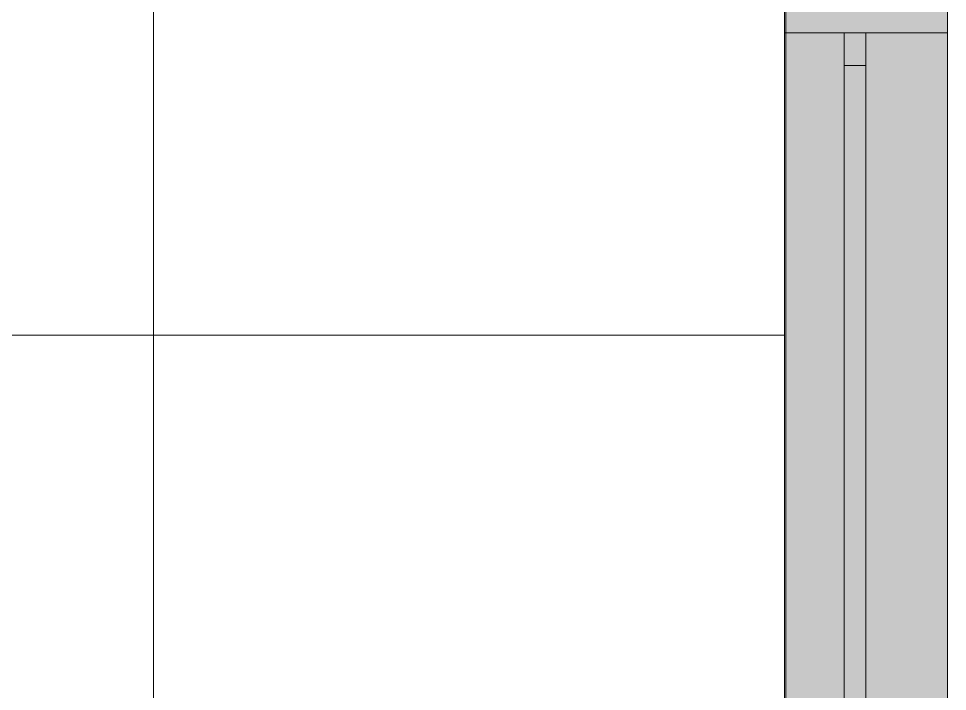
# Model space of a CAD drawing. Header units: metres. Extents: x 149 to 429, y -3 to 162.
# Drawn here: x 372.459 to 373.313, y 82.36 to 82.979 of the extents above; entities that cross this region are included whole.
import ezdxf

# ---------------------------------------------------------------- set-up
doc = ezdxf.new("R2010")
doc.units = ezdxf.units.M
doc.layers.add('1053_ARQ_BASE_MATADOURO_dwg', color=7, linetype='Continuous', lineweight=5, true_color=0x767676)
for name, color, linetype, lineweight in [('A-VISTA01', 7, 'Continuous', 20), ('A-VISTA03', 7, 'Continuous', 9), ('A-WALL', 7, 'Continuous', 9), ('A_lay', 7, 'Continuous', 5)]:
    doc.layers.add(name, color=color, linetype=linetype, lineweight=lineweight)

# ---------------------------------------------------------------- blocks, each defined once
blk = doc.blocks.new('1053_ARQ_BASE_MATADOURO_dwg_janela 1_50 PB-4039627-TÉRREO 1_20 - Dependente 2')
at = {"layer": 'A-VISTA01', "color": 253, "true_color": 0xaaaaaa}
for p, q in [((1.47, 0), (0.03, 0)), ((0.03, -0.15), (1.47, -0.15))]:
    blk.add_line(p, q, dxfattribs=at)
at = {"layer": 'A-VISTA03', "color": 253, "true_color": 0xaaaaaa, "flags": 128}
for points in [[(0, -0.15), (0.03, -0.15), (0.03, 0), (0, 0)], [(1.5, -0.15), (1.47, -0.15), (1.47, 0), (1.5, 0)], [(0.03, -0.075), (0.03, -0.055), (0.06, -0.055), (0.06, -0.075), (0.72, -0.075), (0.72, -0.055), (0.06, -0.055), (0.06, -0.075)], [(0.72, -0.075), (0.75, -0.075), (0.75, -0.055), (0.72, -0.055)], [(0.78, -0.095), (0.75, -0.095), (0.75, -0.075), (0.78, -0.075)], [(1.47, -0.095), (1.47, -0.075), (1.44, -0.075), (1.44, -0.095), (0.78, -0.095), (0.78, -0.075), (1.44, -0.075), (1.44, -0.095)]]:
    blk.add_lwpolyline(points, close=True, dxfattribs=at)
blk = doc.blocks.new('1053_ARQ_BASE_MATADOURO_dwg_arq geral tgov-4039641-TÉRREO 1_20 - Dependente 2')
at = {"layer": 'A_lay', "true_color": 0xaaaaaa}
h = blk.add_hatch(dxfattribs=at)
h.set_pattern_fill('FP_9', color=253, style=0, pattern_type=2)
h.set_pattern_definition([(90, (-0.43, 0), (-0.6125, 4e-17), []), (180, (-0.43, 0), (-8e-17, -0.6125), [])])
h.paths.add_polyline_path([(36.49823, -2.59034), (36.54823, -2.59034), (36.54823, 0.70966), (33.94823, 0.70966), (33.94823, -2.59034), (36.46823, -2.59034)])
at = {"extrusion": (0, 0, -1), "zscale": -1, "rotation": 270.0000000001364}
blk.add_blockref('1053_ARQ_BASE_MATADOURO_dwg_janela 1_50 PB-4039627-TÉRREO 1_20 - Dependente 2', (-36.54823, -0.19034), dxfattribs=at)
blk = doc.blocks.new('1053_ARQ_BASE_MATADOURO_dwg-3625622-TÉRREO 1_20 - Dependente 2')
blk.add_blockref('1053_ARQ_BASE_MATADOURO_dwg_arq geral tgov-4039641-TÉRREO 1_20 - Dependente 2', (130.20979, 83.18603))

msp = doc.modelspace()

# ---------------------------------------------------------------- hatches: boundary and pattern name
at = {"layer": 'A-WALL', "true_color": 0xffd4aa, "transparency": 33554483}
msp.add_hatch(color=41, dxfattribs=at).paths.add_polyline_path([(373.31306, 80.5957), (373.31306, 83.7457), (373.16456, 83.7457), (373.16456, 80.5957)])

# ---------------------------------------------------------------- linework, layer by layer
at = {"layer": 'A-WALL', "color": 253, "true_color": 0xaaaaaa}
for p, q in [((373.16306, 83.7457), (373.16306, 80.5957)), ((373.16456, 83.7457), (373.16456, 80.5942))]:
    msp.add_line(p, q, dxfattribs=at)
at = {"layer": 'A-WALL', "color": 253, "true_color": 0xbbb2aa}
msp.add_line((373.31306, 80.4457), (373.31306, 83.7457), dxfattribs=at)

# ---------------------------------------------------------------- block references
at = {"layer": '1053_ARQ_BASE_MATADOURO_dwg', "color": 253, "true_color": 0xaaaaaa}
msp.add_blockref('1053_ARQ_BASE_MATADOURO_dwg-3625622-TÉRREO 1_20 - Dependente 2', (206.40504, 0), dxfattribs=at)

doc.saveas('drawing.dxf')
